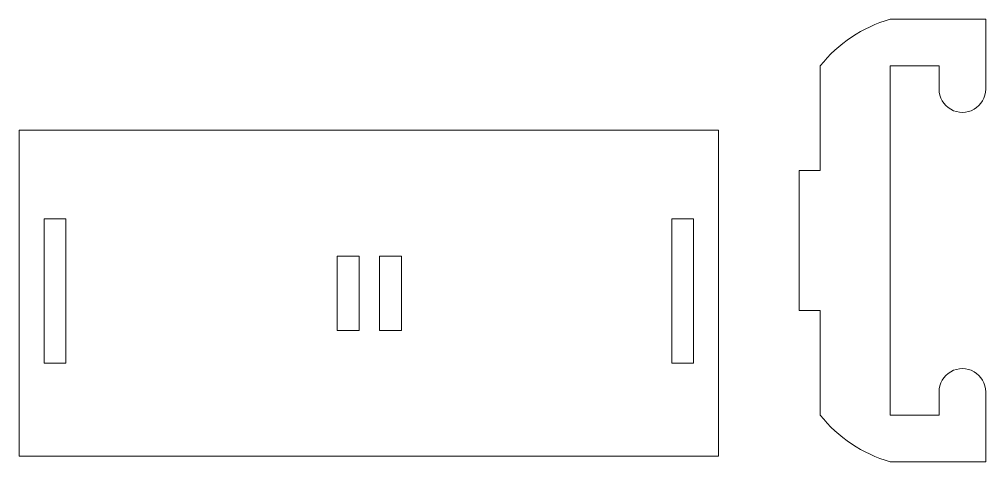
# Model space of a CAD drawing. Header units: millimetres. Extents: x -265 to 308, y -361 to 246.
# Drawn here: x -71.7 to 135.7, y -199.3 to -104.3 of the extents above; entities that cross this region are included whole.
import ezdxf

# ---------------------------------------------------------------- set-up
doc = ezdxf.new("R2010")
doc.units = ezdxf.units.MM
doc.header["$MEASUREMENT"] = 0
doc.layers.add('Layer 1', color=7, linetype='Continuous')

msp = doc.modelspace()

# ---------------------------------------------------------------- linework, layer by layer
at = {"layer": 'Layer 1', "lineweight": 9}
for points, knots in [([(135.7123, -104.3056), (135.7123, -104.3056), (135.7123, -119.3056), (135.7123, -119.3056), (135.7123, -119.3056), (135.7123, -119.3056), (135.7123, -119.3056), (135.7123, -119.3056), (135.7123, -119.3056), (135.7123, -121.0919), (134.7593, -122.7426), (133.2123, -123.6357), (133.2123, -123.6357), (131.6653, -124.5289), (129.7593, -124.5289), (128.2123, -123.6357), (128.2123, -123.6357), (126.6653, -122.7426), (125.7123, -121.0919), (125.7123, -119.3056), (125.7123, -119.3056), (125.7123, -119.3056), (125.7123, -119.3056), (125.7123, -119.3056), (125.7123, -119.3056), (125.7123, -119.3056), (125.7123, -114.3056), (125.7123, -114.3056), (125.7123, -114.3056), (125.7123, -114.3056), (115.2123, -114.3056), (115.2123, -114.3056), (115.2123, -114.3056), (115.2123, -114.3056), (115.2123, -189.3056), (115.2123, -189.3056), (115.2123, -189.3056), (115.2123, -189.3056), (125.7123, -189.3056), (125.7123, -189.3056), (125.7123, -189.3056), (125.7123, -189.3056), (125.7123, -184.3056), (125.7123, -184.3056), (125.7123, -184.3056), (125.7123, -184.3056), (125.7123, -184.3056), (125.7123, -184.3056), (125.7123, -184.3056), (125.7123, -182.5193), (126.6653, -180.8686), (128.2123, -179.9755), (128.2123, -179.9755), (129.7593, -179.0823), (131.6653, -179.0823), (133.2123, -179.9755), (133.2123, -179.9755), (134.7593, -180.8686), (135.7123, -182.5193), (135.7123, -184.3056), (135.7123, -184.3056), (135.7123, -184.3056), (135.7123, -184.3056), (135.7123, -184.3056), (135.7123, -184.3056), (135.7123, -184.3056), (135.7123, -199.3056), (135.7123, -199.3056), (135.7123, -199.3056), (135.7123, -199.3056), (115.2123, -199.3056), (115.2123, -199.3056), (115.2123, -199.3056), (115.2123, -199.3056), (115.2123, -199.3056), (115.2123, -199.3056), (115.2123, -199.3056), (109.2973, -197.6093), (104.0537, -194.1127), (100.2123, -189.3056), (100.2123, -189.3056), (100.2123, -189.3056), (100.2123, -189.3056), (100.2123, -189.3056), (100.2123, -189.3056), (100.2123, -189.3056), (100.2123, -166.8056), (100.2123, -166.8056), (100.2123, -166.8056), (100.2123, -166.8056), (95.7123, -166.8056), (95.7123, -166.8056), (95.7123, -166.8056), (95.7123, -166.8056), (95.7123, -136.8056), (95.7123, -136.8056), (95.7123, -136.8056), (95.7123, -136.8056), (100.2123, -136.8056), (100.2123, -136.8056), (100.2123, -136.8056), (100.2123, -136.8056), (100.2123, -114.3056), (100.2123, -114.3056), (100.2123, -114.3056), (100.2123, -114.3056), (100.2123, -114.3056), (100.2123, -114.3056), (100.2123, -114.3056), (104.0531, -109.498), (109.2975, -106.0027), (115.2123, -104.3056), (115.2123, -104.3056), (115.2123, -104.3056), (115.2123, -104.3056), (115.2123, -104.3056), (115.2123, -104.3056), (115.2123, -104.3056), (135.7123, -104.3056), (135.7123, -104.3056)], [0, 0, 0, 0, 0.03225806, 0.03225806, 0.03225806, 0.03225806, 0.06451613, 0.06451613, 0.06451613, 0.06451613, 0.09677419, 0.09677419, 0.09677419, 0.09677419, 0.12903226, 0.12903226, 0.12903226, 0.12903226, 0.16129032, 0.16129032, 0.16129032, 0.16129032, 0.19354839, 0.19354839, 0.19354839, 0.19354839, 0.22580645, 0.22580645, 0.22580645, 0.22580645, 0.25806452, 0.25806452, 0.25806452, 0.25806452, 0.29032258, 0.29032258, 0.29032258, 0.29032258, 0.32258065, 0.32258065, 0.32258065, 0.32258065, 0.35483871, 0.35483871, 0.35483871, 0.35483871, 0.38709677, 0.38709677, 0.38709677, 0.38709677, 0.41935484, 0.41935484, 0.41935484, 0.41935484, 0.4516129, 0.4516129, 0.4516129, 0.4516129, 0.48387097, 0.48387097, 0.48387097, 0.48387097, 0.51612903, 0.51612903, 0.51612903, 0.51612903, 0.5483871, 0.5483871, 0.5483871, 0.5483871, 0.58064516, 0.58064516, 0.58064516, 0.58064516, 0.61290323, 0.61290323, 0.61290323, 0.61290323, 0.64516129, 0.64516129, 0.64516129, 0.64516129, 0.67741935, 0.67741935, 0.67741935, 0.67741935, 0.70967742, 0.70967742, 0.70967742, 0.70967742, 0.74193548, 0.74193548, 0.74193548, 0.74193548, 0.77419355, 0.77419355, 0.77419355, 0.77419355, 0.80645161, 0.80645161, 0.80645161, 0.80645161, 0.83870968, 0.83870968, 0.83870968, 0.83870968, 0.87096774, 0.87096774, 0.87096774, 0.87096774, 0.90322581, 0.90322581, 0.90322581, 0.90322581, 0.93548387, 0.93548387, 0.93548387, 0.93548387, 1, 1, 1, 1]), ([(78.3494, -128.136), (78.3494, -128.136), (78.3494, -198.136), (78.3494, -198.136), (78.3494, -198.136), (78.3494, -198.136), (-71.6505, -198.136), (-71.6505, -198.136), (-71.6505, -198.136), (-71.6505, -198.136), (-71.6505, -128.136), (-71.6505, -128.136), (-71.6505, -128.136), (-71.6505, -128.136), (-71.6505, -128.136), (-71.6505, -128.136), (-71.6505, -128.136), (-71.6505, -128.136), (78.3494, -128.136), (78.3494, -128.136)], [0, 0, 0, 0, 0.16666667, 0.16666667, 0.16666667, 0.16666667, 0.33333333, 0.33333333, 0.33333333, 0.33333333, 0.5, 0.5, 0.5, 0.5, 0.66666667, 0.66666667, 0.66666667, 0.66666667, 1, 1, 1, 1]), ([(-66.3503, -147.1356), (-66.3503, -147.1356), (-61.6503, -147.1356), (-61.6503, -147.1356), (-61.6503, -147.1356), (-61.6503, -147.1356), (-61.6503, -178.1356), (-61.6503, -178.1356), (-61.6503, -178.1356), (-61.6503, -178.1356), (-66.3503, -178.1356), (-66.3503, -178.1356), (-66.3503, -178.1356), (-66.3503, -178.1356), (-66.3503, -147.1356), (-66.3503, -147.1356)], [0, 0, 0, 0, 0.2, 0.2, 0.2, 0.2, 0.4, 0.4, 0.4, 0.4, 0.6, 0.6, 0.6, 0.6, 1, 1, 1, 1]), ([(68.3497, -147.1356), (68.3497, -147.1356), (73.0497, -147.1356), (73.0497, -147.1356), (73.0497, -147.1356), (73.0497, -147.1356), (73.0497, -178.1356), (73.0497, -178.1356), (73.0497, -178.1356), (73.0497, -178.1356), (68.3497, -178.1356), (68.3497, -178.1356), (68.3497, -178.1356), (68.3497, -178.1356), (68.3497, -147.1356), (68.3497, -147.1356)], [0, 0, 0, 0, 0.2, 0.2, 0.2, 0.2, 0.4, 0.4, 0.4, 0.4, 0.6, 0.6, 0.6, 0.6, 1, 1, 1, 1]), ([(-3.4505, -155.136), (-3.4505, -155.136), (1.2495, -155.136), (1.2495, -155.136), (1.2495, -155.136), (1.2495, -155.136), (1.2495, -171.136), (1.2495, -171.136), (1.2495, -171.136), (1.2495, -171.136), (-3.4505, -171.136), (-3.4505, -171.136), (-3.4505, -171.136), (-3.4505, -171.136), (-3.4505, -155.136), (-3.4505, -155.136)], [0, 0, 0, 0, 0.2, 0.2, 0.2, 0.2, 0.4, 0.4, 0.4, 0.4, 0.6, 0.6, 0.6, 0.6, 1, 1, 1, 1]), ([(5.6494, -155.136), (5.6494, -155.136), (10.3495, -155.136), (10.3495, -155.136), (10.3495, -155.136), (10.3495, -155.136), (10.3495, -171.136), (10.3495, -171.136), (10.3495, -171.136), (10.3495, -171.136), (5.6494, -171.136), (5.6494, -171.136), (5.6494, -171.136), (5.6494, -171.136), (5.6494, -155.136), (5.6494, -155.136)], [0, 0, 0, 0, 0.2, 0.2, 0.2, 0.2, 0.4, 0.4, 0.4, 0.4, 0.6, 0.6, 0.6, 0.6, 1, 1, 1, 1])]:
    msp.add_open_spline(points, degree=3, knots=knots, dxfattribs=at)

doc.saveas('drawing.dxf')
